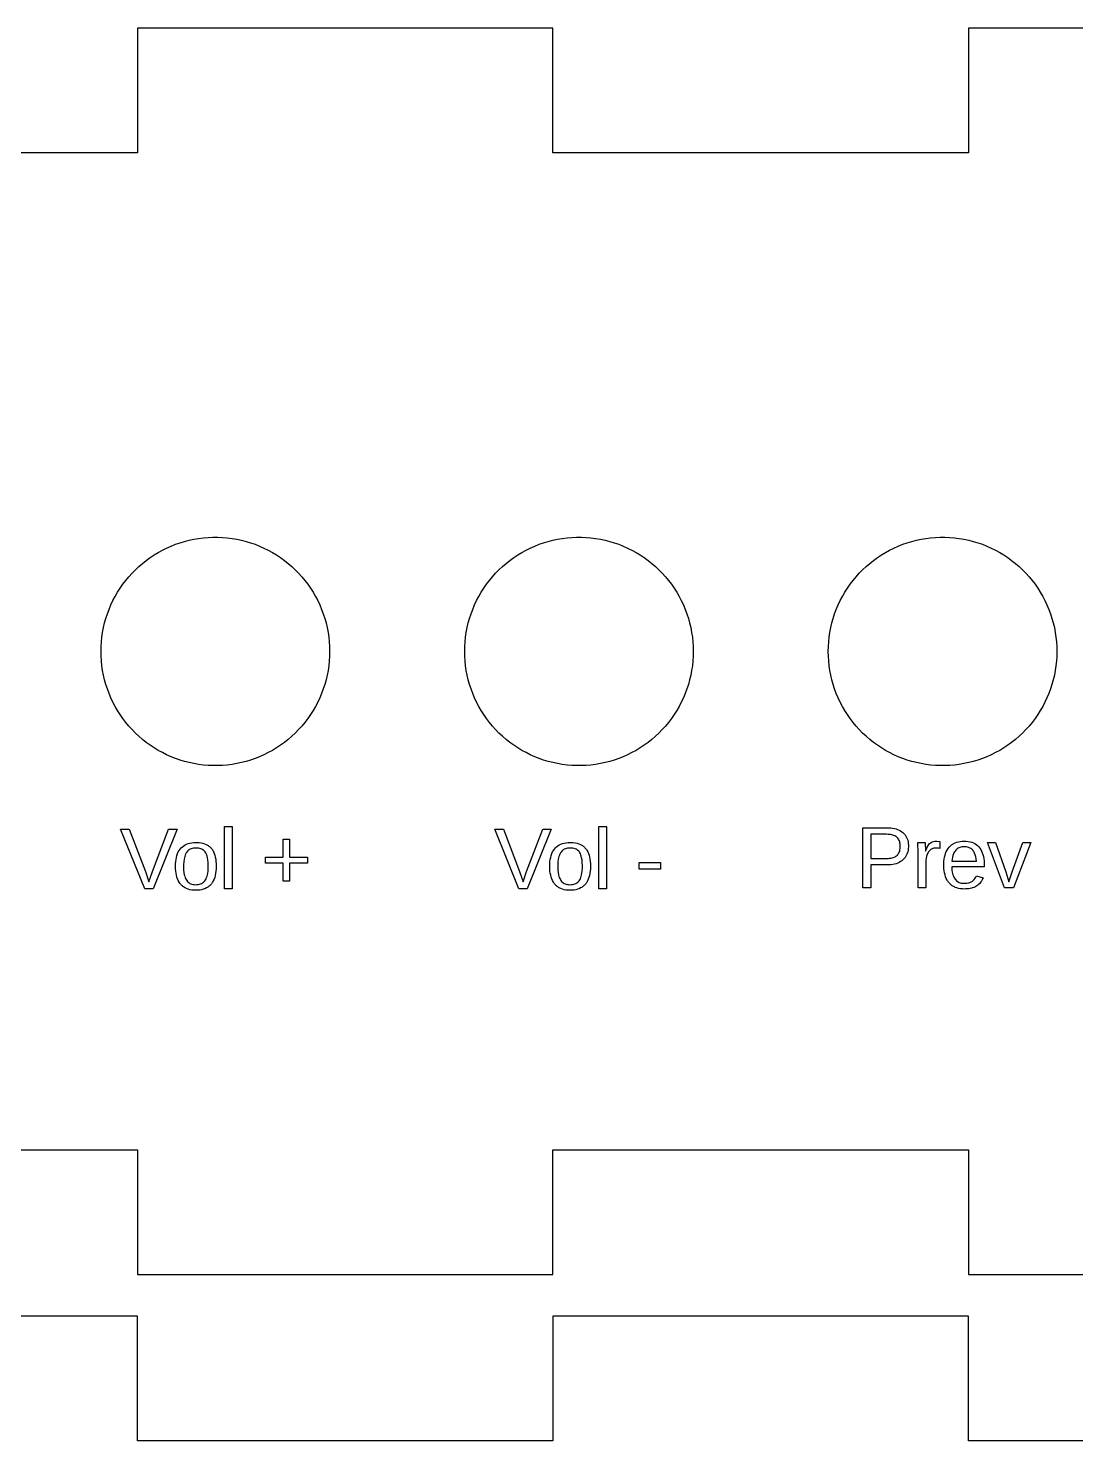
# Model space of a CAD drawing. Header units: metres. Extents: x 0 to 300, y -102 to 286.
# Drawn here: x 114.7 to 165.2, y -8 to 60 of the extents above; entities that cross this region are included whole.
import ezdxf

# ---------------------------------------------------------------- set-up
doc = ezdxf.new("R2010")
doc.units = ezdxf.units.M

msp = doc.modelspace()

# ---------------------------------------------------------------- linework, layer by layer
for p, q in [((140, 60), (120, 60)), ((120, 60), (120, 54)), ((140, 54), (140, 60)), ((180, 60), (160, 60)), ((160, 60), (160, 54)), ((120, 54), (100, 54)), ((160, 54), (140, 54)), ((122.494, 35.3547), (122.719, 35.4026)), ((122.719, 35.4026), (122.947, 35.441)), ((122.947, 35.441), (123.175, 35.4699)), ((123.175, 35.4699), (123.405, 35.4891)), ((123.405, 35.4891), (123.635, 35.4988)), ((123.635, 35.4988), (123.865, 35.4988)), ((123.865, 35.4988), (124.095, 35.4891)), ((124.095, 35.4891), (124.325, 35.4699)), ((124.325, 35.4699), (124.553, 35.441)), ((124.553, 35.441), (124.781, 35.4026)), ((124.781, 35.4026), (125.006, 35.3547)), ((139.994, 35.3547), (140.219, 35.4026)), ((140.219, 35.4026), (140.447, 35.441)), ((140.447, 35.441), (140.675, 35.4699)), ((140.675, 35.4699), (140.905, 35.4891)), ((140.905, 35.4891), (141.135, 35.4988)), ((141.135, 35.4988), (141.365, 35.4988)), ((141.365, 35.4988), (141.595, 35.4891)), ((141.595, 35.4891), (141.825, 35.4699)), ((141.825, 35.4699), (142.053, 35.441)), ((142.053, 35.441), (142.281, 35.4026)), ((142.281, 35.4026), (142.506, 35.3547)), ((157.494, 35.3547), (157.719, 35.4026)), ((157.719, 35.4026), (157.947, 35.441)), ((157.947, 35.441), (158.175, 35.4699)), ((158.175, 35.4699), (158.405, 35.4891)), ((158.405, 35.4891), (158.635, 35.4988)), ((158.635, 35.4988), (158.865, 35.4988)), ((158.865, 35.4988), (159.095, 35.4891)), ((159.095, 35.4891), (159.325, 35.4699)), ((159.325, 35.4699), (159.553, 35.441)), ((159.553, 35.441), (159.781, 35.4026)), ((159.781, 35.4026), (160.006, 35.3547)), ((120.803, 34.6438), (121, 34.7631)), ((121, 34.7631), (121.202, 34.8741)), ((121.202, 34.8741), (121.408, 34.9765)), ((121.408, 34.9765), (121.619, 35.0702)), ((121.619, 35.0702), (121.833, 35.155)), ((121.833, 35.155), (122.05, 35.2308)), ((122.05, 35.2308), (122.271, 35.2974)), ((122.271, 35.2974), (122.494, 35.3547)), ((125.006, 35.3547), (125.229, 35.2974)), ((125.229, 35.2974), (125.45, 35.2308)), ((125.45, 35.2308), (125.667, 35.155)), ((125.667, 35.155), (125.881, 35.0702)), ((125.881, 35.0702), (126.092, 34.9765)), ((126.092, 34.9765), (126.298, 34.8741)), ((126.298, 34.8741), (126.5, 34.7631)), ((126.5, 34.7631), (126.697, 34.6438)), ((138.303, 34.6438), (138.5, 34.7631)), ((138.5, 34.7631), (138.702, 34.8741)), ((138.702, 34.8741), (138.908, 34.9765)), ((138.908, 34.9765), (139.119, 35.0702)), ((139.119, 35.0702), (139.333, 35.155)), ((139.333, 35.155), (139.55, 35.2308)), ((139.55, 35.2308), (139.771, 35.2974)), ((139.771, 35.2974), (139.994, 35.3547)), ((142.506, 35.3547), (142.729, 35.2974)), ((142.729, 35.2974), (142.95, 35.2308)), ((142.95, 35.2308), (143.167, 35.155)), ((143.167, 35.155), (143.381, 35.0702)), ((143.381, 35.0702), (143.592, 34.9765)), ((143.592, 34.9765), (143.798, 34.8741)), ((143.798, 34.8741), (144, 34.7631)), ((144, 34.7631), (144.197, 34.6438)), ((155.803, 34.6438), (156, 34.7631)), ((156, 34.7631), (156.202, 34.8741)), ((156.202, 34.8741), (156.408, 34.9765)), ((156.408, 34.9765), (156.619, 35.0702)), ((156.619, 35.0702), (156.833, 35.155)), ((156.833, 35.155), (157.05, 35.2308)), ((157.05, 35.2308), (157.271, 35.2974)), ((157.271, 35.2974), (157.494, 35.3547)), ((160.006, 35.3547), (160.229, 35.2974)), ((160.229, 35.2974), (160.45, 35.2308)), ((160.45, 35.2308), (160.667, 35.155)), ((160.667, 35.155), (160.881, 35.0702)), ((160.881, 35.0702), (161.092, 34.9765)), ((161.092, 34.9765), (161.298, 34.8741)), ((161.298, 34.8741), (161.5, 34.7631)), ((161.5, 34.7631), (161.697, 34.6438)), ((119.902, 33.9296), (120.07, 34.0873)), ((120.07, 34.0873), (120.244, 34.2378)), ((120.244, 34.2378), (120.425, 34.3809)), ((120.425, 34.3809), (120.611, 34.5163)), ((120.611, 34.5163), (120.803, 34.6438)), ((126.697, 34.6438), (126.889, 34.5163)), ((126.889, 34.5163), (127.075, 34.3809)), ((127.075, 34.3809), (127.256, 34.2378)), ((127.256, 34.2378), (127.43, 34.0873)), ((127.43, 34.0873), (127.598, 33.9296)), ((137.402, 33.9296), (137.57, 34.0873)), ((137.57, 34.0873), (137.744, 34.2378)), ((137.744, 34.2378), (137.925, 34.3809)), ((137.925, 34.3809), (138.111, 34.5163)), ((138.111, 34.5163), (138.303, 34.6438)), ((144.197, 34.6438), (144.389, 34.5163)), ((144.389, 34.5163), (144.575, 34.3809)), ((144.575, 34.3809), (144.756, 34.2378)), ((144.756, 34.2378), (144.93, 34.0873)), ((144.93, 34.0873), (145.098, 33.9296)), ((154.902, 33.9296), (155.07, 34.0873)), ((155.07, 34.0873), (155.244, 34.2378)), ((155.244, 34.2378), (155.425, 34.3809)), ((155.425, 34.3809), (155.611, 34.5163)), ((155.611, 34.5163), (155.803, 34.6438)), ((161.697, 34.6438), (161.889, 34.5163)), ((161.889, 34.5163), (162.075, 34.3809)), ((162.075, 34.3809), (162.256, 34.2378)), ((162.256, 34.2378), (162.43, 34.0873)), ((162.43, 34.0873), (162.598, 33.9296)), ((119.3, 33.2328), (119.44, 33.4163)), ((119.44, 33.4163), (119.587, 33.5938)), ((119.587, 33.5938), (119.741, 33.765)), ((119.741, 33.765), (119.902, 33.9296)), ((127.598, 33.9296), (127.759, 33.765)), ((127.759, 33.765), (127.913, 33.5938)), ((127.913, 33.5938), (128.06, 33.4163)), ((128.06, 33.4163), (128.2, 33.2328)), ((136.8, 33.2328), (136.94, 33.4163)), ((136.94, 33.4163), (137.087, 33.5938)), ((137.087, 33.5938), (137.241, 33.765)), ((137.241, 33.765), (137.402, 33.9296)), ((145.098, 33.9296), (145.259, 33.765)), ((145.259, 33.765), (145.413, 33.5938)), ((145.413, 33.5938), (145.56, 33.4163)), ((145.56, 33.4163), (145.7, 33.2328)), ((154.3, 33.2328), (154.44, 33.4163)), ((154.44, 33.4163), (154.587, 33.5938)), ((154.587, 33.5938), (154.741, 33.765)), ((154.741, 33.765), (154.902, 33.9296)), ((162.598, 33.9296), (162.759, 33.765)), ((162.759, 33.765), (162.913, 33.5938)), ((162.913, 33.5938), (163.06, 33.4163)), ((163.06, 33.4163), (163.2, 33.2328)), ((118.824, 32.4455), (118.93, 32.6496)), ((118.93, 32.6496), (119.046, 32.8491)), ((119.046, 32.8491), (119.169, 33.0436)), ((119.169, 33.0436), (119.3, 33.2328)), ((128.2, 33.2328), (128.331, 33.0436)), ((128.331, 33.0436), (128.454, 32.8491)), ((128.454, 32.8491), (128.57, 32.6496)), ((128.57, 32.6496), (128.676, 32.4455)), ((136.324, 32.4455), (136.43, 32.6496)), ((136.43, 32.6496), (136.546, 32.8491)), ((136.546, 32.8491), (136.669, 33.0436)), ((136.669, 33.0436), (136.8, 33.2328)), ((145.7, 33.2328), (145.831, 33.0436)), ((145.831, 33.0436), (145.954, 32.8491)), ((145.954, 32.8491), (146.07, 32.6496)), ((146.07, 32.6496), (146.176, 32.4455)), ((153.824, 32.4455), (153.93, 32.6496)), ((153.93, 32.6496), (154.046, 32.8491)), ((154.046, 32.8491), (154.169, 33.0436)), ((154.169, 33.0436), (154.3, 33.2328)), ((163.2, 33.2328), (163.331, 33.0436)), ((163.331, 33.0436), (163.454, 32.8491)), ((163.454, 32.8491), (163.57, 32.6496)), ((163.57, 32.6496), (163.676, 32.4455)), ((118.556, 31.8088), (118.636, 32.0247)), ((118.636, 32.0247), (118.726, 32.237)), ((118.726, 32.237), (118.824, 32.4455)), ((128.676, 32.4455), (128.774, 32.237)), ((128.774, 32.237), (128.864, 32.0247)), ((128.864, 32.0247), (128.944, 31.8088)), ((136.056, 31.8088), (136.136, 32.0247)), ((136.136, 32.0247), (136.226, 32.237)), ((136.226, 32.237), (136.324, 32.4455)), ((146.176, 32.4455), (146.274, 32.237)), ((146.274, 32.237), (146.364, 32.0247)), ((146.364, 32.0247), (146.444, 31.8088)), ((153.556, 31.8088), (153.636, 32.0247)), ((153.636, 32.0247), (153.726, 32.237)), ((153.726, 32.237), (153.824, 32.4455)), ((163.676, 32.4455), (163.774, 32.237)), ((163.774, 32.237), (163.864, 32.0247)), ((163.864, 32.0247), (163.944, 31.8088)), ((118.37, 31.1435), (118.423, 31.3678)), ((118.423, 31.3678), (118.485, 31.5897)), ((118.485, 31.5897), (118.556, 31.8088)), ((128.944, 31.8088), (129.015, 31.5897)), ((129.015, 31.5897), (129.077, 31.3678)), ((129.077, 31.3678), (129.13, 31.1435)), ((135.87, 31.1435), (135.923, 31.3678)), ((135.923, 31.3678), (135.985, 31.5897)), ((135.985, 31.5897), (136.056, 31.8088)), ((146.444, 31.8088), (146.515, 31.5897)), ((146.515, 31.5897), (146.577, 31.3678)), ((146.577, 31.3678), (146.63, 31.1435)), ((153.37, 31.1435), (153.423, 31.3678)), ((153.423, 31.3678), (153.485, 31.5897)), ((153.485, 31.5897), (153.556, 31.8088)), ((163.944, 31.8088), (164.015, 31.5897)), ((164.015, 31.5897), (164.077, 31.3678)), ((164.077, 31.3678), (164.13, 31.1435)), ((118.269, 30.4602), (118.293, 30.6893)), ((118.293, 30.6893), (118.327, 30.9172)), ((118.327, 30.9172), (118.37, 31.1435)), ((129.13, 31.1435), (129.173, 30.9172)), ((129.173, 30.9172), (129.207, 30.6893)), ((129.207, 30.6893), (129.231, 30.4602)), ((135.769, 30.4602), (135.793, 30.6893)), ((135.793, 30.6893), (135.827, 30.9172)), ((135.827, 30.9172), (135.87, 31.1435)), ((146.63, 31.1435), (146.673, 30.9172)), ((146.673, 30.9172), (146.707, 30.6893)), ((146.707, 30.6893), (146.731, 30.4602)), ((153.269, 30.4602), (153.293, 30.6893)), ((153.293, 30.6893), (153.327, 30.9172)), ((153.327, 30.9172), (153.37, 31.1435)), ((164.13, 31.1435), (164.173, 30.9172)), ((164.173, 30.9172), (164.207, 30.6893)), ((164.207, 30.6893), (164.231, 30.4602)), ((118.25, 30), (118.255, 30.2303)), ((118.255, 29.7697), (118.25, 30)), ((118.255, 30.2303), (118.269, 30.4602)), ((129.231, 30.4602), (129.245, 30.2303)), ((129.245, 30.2303), (129.25, 30)), ((129.25, 30), (129.245, 29.7697)), ((135.75, 30), (135.755, 30.2303)), ((135.755, 29.7697), (135.75, 30)), ((135.755, 30.2303), (135.769, 30.4602)), ((146.731, 30.4602), (146.745, 30.2303)), ((146.745, 30.2303), (146.75, 30)), ((146.75, 30), (146.745, 29.7697)), ((153.25, 30), (153.255, 30.2303)), ((153.255, 29.7697), (153.25, 30)), ((153.255, 30.2303), (153.269, 30.4602)), ((164.231, 30.4602), (164.245, 30.2303)), ((164.245, 30.2303), (164.25, 30)), ((164.25, 30), (164.245, 29.7697)), ((118.269, 29.5398), (118.255, 29.7697)), ((118.293, 29.3107), (118.269, 29.5398)), ((118.327, 29.0828), (118.293, 29.3107)), ((129.207, 29.3107), (129.173, 29.0828)), ((129.231, 29.5398), (129.207, 29.3107)), ((129.245, 29.7697), (129.231, 29.5398)), ((135.769, 29.5398), (135.755, 29.7697)), ((135.793, 29.3107), (135.769, 29.5398)), ((135.827, 29.0828), (135.793, 29.3107)), ((146.707, 29.3107), (146.673, 29.0828)), ((146.731, 29.5398), (146.707, 29.3107)), ((146.745, 29.7697), (146.731, 29.5398)), ((153.269, 29.5398), (153.255, 29.7697)), ((153.293, 29.3107), (153.269, 29.5398)), ((153.327, 29.0828), (153.293, 29.3107)), ((164.207, 29.3107), (164.173, 29.0828)), ((164.231, 29.5398), (164.207, 29.3107)), ((164.245, 29.7697), (164.231, 29.5398)), ((118.37, 28.8565), (118.327, 29.0828)), ((118.423, 28.6322), (118.37, 28.8565)), ((118.485, 28.4103), (118.423, 28.6322)), ((129.077, 28.6322), (129.015, 28.4103)), ((129.13, 28.8565), (129.077, 28.6322)), ((129.173, 29.0828), (129.13, 28.8565)), ((135.87, 28.8565), (135.827, 29.0828)), ((135.923, 28.6322), (135.87, 28.8565)), ((135.985, 28.4103), (135.923, 28.6322)), ((146.577, 28.6322), (146.515, 28.4103)), ((146.63, 28.8565), (146.577, 28.6322)), ((146.673, 29.0828), (146.63, 28.8565)), ((153.37, 28.8565), (153.327, 29.0828)), ((153.423, 28.6322), (153.37, 28.8565)), ((153.485, 28.4103), (153.423, 28.6322)), ((164.077, 28.6322), (164.015, 28.4103)), ((164.13, 28.8565), (164.077, 28.6322)), ((164.173, 29.0828), (164.13, 28.8565)), ((118.556, 28.1912), (118.485, 28.4103)), ((118.636, 27.9753), (118.556, 28.1912)), ((118.726, 27.763), (118.636, 27.9753)), ((128.864, 27.9753), (128.774, 27.763)), ((128.944, 28.1912), (128.864, 27.9753)), ((129.015, 28.4103), (128.944, 28.1912)), ((136.056, 28.1912), (135.985, 28.4103)), ((136.136, 27.9753), (136.056, 28.1912)), ((136.226, 27.763), (136.136, 27.9753)), ((146.364, 27.9753), (146.274, 27.763)), ((146.444, 28.1912), (146.364, 27.9753)), ((146.515, 28.4103), (146.444, 28.1912)), ((153.556, 28.1912), (153.485, 28.4103)), ((153.636, 27.9753), (153.556, 28.1912)), ((153.726, 27.763), (153.636, 27.9753)), ((163.864, 27.9753), (163.774, 27.763)), ((163.944, 28.1912), (163.864, 27.9753)), ((164.015, 28.4103), (163.944, 28.1912)), ((118.824, 27.5545), (118.726, 27.763)), ((118.93, 27.3504), (118.824, 27.5545)), ((119.046, 27.1509), (118.93, 27.3504)), ((128.57, 27.3504), (128.454, 27.1509)), ((128.676, 27.5545), (128.57, 27.3504)), ((128.774, 27.763), (128.676, 27.5545)), ((136.324, 27.5545), (136.226, 27.763)), ((136.43, 27.3504), (136.324, 27.5545)), ((136.546, 27.1509), (136.43, 27.3504)), ((146.07, 27.3504), (145.954, 27.1509)), ((146.176, 27.5545), (146.07, 27.3504)), ((146.274, 27.763), (146.176, 27.5545)), ((153.824, 27.5545), (153.726, 27.763)), ((153.93, 27.3504), (153.824, 27.5545)), ((154.046, 27.1509), (153.93, 27.3504)), ((163.57, 27.3504), (163.454, 27.1509)), ((163.676, 27.5545), (163.57, 27.3504)), ((163.774, 27.763), (163.676, 27.5545)), ((119.169, 26.9564), (119.046, 27.1509)), ((119.3, 26.7672), (119.169, 26.9564)), ((119.44, 26.5837), (119.3, 26.7672)), ((119.587, 26.4062), (119.44, 26.5837)), ((128.06, 26.5837), (127.913, 26.4062)), ((128.2, 26.7672), (128.06, 26.5837)), ((128.331, 26.9564), (128.2, 26.7672)), ((128.454, 27.1509), (128.331, 26.9564)), ((136.669, 26.9564), (136.546, 27.1509)), ((136.8, 26.7672), (136.669, 26.9564)), ((136.94, 26.5837), (136.8, 26.7672)), ((137.087, 26.4062), (136.94, 26.5837)), ((145.56, 26.5837), (145.413, 26.4062)), ((145.7, 26.7672), (145.56, 26.5837)), ((145.831, 26.9564), (145.7, 26.7672)), ((145.954, 27.1509), (145.831, 26.9564)), ((154.169, 26.9564), (154.046, 27.1509)), ((154.3, 26.7672), (154.169, 26.9564)), ((154.44, 26.5837), (154.3, 26.7672)), ((154.587, 26.4062), (154.44, 26.5837)), ((163.06, 26.5837), (162.913, 26.4062)), ((163.2, 26.7672), (163.06, 26.5837)), ((163.331, 26.9564), (163.2, 26.7672)), ((163.454, 27.1509), (163.331, 26.9564)), ((119.741, 26.235), (119.587, 26.4062)), ((119.902, 26.0704), (119.741, 26.235)), ((120.07, 25.9127), (119.902, 26.0704)), ((120.244, 25.7622), (120.07, 25.9127)), ((127.43, 25.9127), (127.256, 25.7622)), ((127.598, 26.0704), (127.43, 25.9127)), ((127.759, 26.235), (127.598, 26.0704)), ((127.913, 26.4062), (127.759, 26.235)), ((137.241, 26.235), (137.087, 26.4062)), ((137.402, 26.0704), (137.241, 26.235)), ((137.57, 25.9127), (137.402, 26.0704)), ((137.744, 25.7622), (137.57, 25.9127)), ((144.93, 25.9127), (144.756, 25.7622)), ((145.098, 26.0704), (144.93, 25.9127)), ((145.259, 26.235), (145.098, 26.0704)), ((145.413, 26.4062), (145.259, 26.235)), ((154.741, 26.235), (154.587, 26.4062)), ((154.902, 26.0704), (154.741, 26.235)), ((155.07, 25.9127), (154.902, 26.0704)), ((155.244, 25.7622), (155.07, 25.9127)), ((162.43, 25.9127), (162.256, 25.7622)), ((162.598, 26.0704), (162.43, 25.9127)), ((162.759, 26.235), (162.598, 26.0704)), ((162.913, 26.4062), (162.759, 26.235)), ((120.425, 25.6191), (120.244, 25.7622)), ((120.611, 25.4837), (120.425, 25.6191)), ((120.803, 25.3562), (120.611, 25.4837)), ((121, 25.2369), (120.803, 25.3562)), ((121.202, 25.1259), (121, 25.2369)), ((126.5, 25.2369), (126.298, 25.1259)), ((126.697, 25.3562), (126.5, 25.2369)), ((126.889, 25.4837), (126.697, 25.3562)), ((127.075, 25.6191), (126.889, 25.4837)), ((127.256, 25.7622), (127.075, 25.6191)), ((137.925, 25.6191), (137.744, 25.7622)), ((138.111, 25.4837), (137.925, 25.6191)), ((138.303, 25.3562), (138.111, 25.4837)), ((138.5, 25.2369), (138.303, 25.3562)), ((138.702, 25.1259), (138.5, 25.2369)), ((144, 25.2369), (143.798, 25.1259)), ((144.197, 25.3562), (144, 25.2369)), ((144.389, 25.4837), (144.197, 25.3562)), ((144.575, 25.6191), (144.389, 25.4837)), ((144.756, 25.7622), (144.575, 25.6191)), ((155.425, 25.6191), (155.244, 25.7622)), ((155.611, 25.4837), (155.425, 25.6191)), ((155.803, 25.3562), (155.611, 25.4837)), ((156, 25.2369), (155.803, 25.3562)), ((156.202, 25.1259), (156, 25.2369)), ((161.5, 25.2369), (161.298, 25.1259)), ((161.697, 25.3562), (161.5, 25.2369)), ((161.889, 25.4837), (161.697, 25.3562)), ((162.075, 25.6191), (161.889, 25.4837)), ((162.256, 25.7622), (162.075, 25.6191)), ((121.408, 25.0235), (121.202, 25.1259)), ((121.619, 24.9298), (121.408, 25.0235)), ((121.833, 24.845), (121.619, 24.9298)), ((122.05, 24.7692), (121.833, 24.845)), ((122.271, 24.7026), (122.05, 24.7692)), ((122.494, 24.6453), (122.271, 24.7026)), ((122.719, 24.5974), (122.494, 24.6453)), ((122.947, 24.559), (122.719, 24.5974)), ((123.175, 24.5301), (122.947, 24.559)), ((123.405, 24.5109), (123.175, 24.5301)), ((123.635, 24.5012), (123.405, 24.5109)), ((123.865, 24.5012), (123.635, 24.5012)), ((124.095, 24.5109), (123.865, 24.5012)), ((124.325, 24.5301), (124.095, 24.5109)), ((124.553, 24.559), (124.325, 24.5301)), ((124.781, 24.5974), (124.553, 24.559)), ((125.006, 24.6453), (124.781, 24.5974)), ((125.229, 24.7026), (125.006, 24.6453)), ((125.45, 24.7692), (125.229, 24.7026)), ((125.667, 24.845), (125.45, 24.7692)), ((125.881, 24.9298), (125.667, 24.845)), ((126.092, 25.0235), (125.881, 24.9298)), ((126.298, 25.1259), (126.092, 25.0235)), ((138.908, 25.0235), (138.702, 25.1259)), ((139.119, 24.9298), (138.908, 25.0235)), ((139.333, 24.845), (139.119, 24.9298)), ((139.55, 24.7692), (139.333, 24.845)), ((139.771, 24.7026), (139.55, 24.7692)), ((139.994, 24.6453), (139.771, 24.7026)), ((140.219, 24.5974), (139.994, 24.6453)), ((140.447, 24.559), (140.219, 24.5974)), ((140.675, 24.5301), (140.447, 24.559)), ((140.905, 24.5109), (140.675, 24.5301)), ((141.135, 24.5012), (140.905, 24.5109)), ((141.365, 24.5012), (141.135, 24.5012)), ((141.595, 24.5109), (141.365, 24.5012)), ((141.825, 24.5301), (141.595, 24.5109)), ((142.053, 24.559), (141.825, 24.5301)), ((142.281, 24.5974), (142.053, 24.559)), ((142.506, 24.6453), (142.281, 24.5974)), ((142.729, 24.7026), (142.506, 24.6453)), ((142.95, 24.7692), (142.729, 24.7026)), ((143.167, 24.845), (142.95, 24.7692)), ((143.381, 24.9298), (143.167, 24.845)), ((143.592, 25.0235), (143.381, 24.9298)), ((143.798, 25.1259), (143.592, 25.0235)), ((156.408, 25.0235), (156.202, 25.1259)), ((156.619, 24.9298), (156.408, 25.0235)), ((156.833, 24.845), (156.619, 24.9298)), ((157.05, 24.7692), (156.833, 24.845)), ((157.271, 24.7026), (157.05, 24.7692)), ((157.494, 24.6453), (157.271, 24.7026)), ((157.719, 24.5974), (157.494, 24.6453)), ((157.947, 24.559), (157.719, 24.5974)), ((158.175, 24.5301), (157.947, 24.559)), ((158.405, 24.5109), (158.175, 24.5301)), ((158.635, 24.5012), (158.405, 24.5109)), ((158.865, 24.5012), (158.635, 24.5012)), ((159.095, 24.5109), (158.865, 24.5012)), ((159.325, 24.5301), (159.095, 24.5109)), ((159.553, 24.559), (159.325, 24.5301)), ((159.781, 24.5974), (159.553, 24.559)), ((160.006, 24.6453), (159.781, 24.5974)), ((160.229, 24.7026), (160.006, 24.6453)), ((160.45, 24.7692), (160.229, 24.7026)), ((160.667, 24.845), (160.45, 24.7692)), ((160.881, 24.9298), (160.667, 24.845)), ((161.092, 25.0235), (160.881, 24.9298)), ((161.298, 25.1259), (161.092, 25.0235)), ((120.35, 18.5625), (119.193, 21.4425)), ((119.193, 21.4425), (119.602, 21.4425)), ((119.602, 21.4425), (120.384, 19.4125)), ((120.722, 19.4125), (121.501, 21.4425)), ((121.909, 21.4425), (120.752, 18.5625)), ((121.501, 21.4425), (121.909, 21.4425)), ((124.193, 18.5625), (124.193, 21.5705)), ((124.193, 21.5705), (124.559, 21.5705)), ((124.559, 21.5705), (124.559, 18.5625)), ((138.36, 18.5625), (137.203, 21.4425)), ((137.203, 21.4425), (137.612, 21.4425)), ((137.612, 21.4425), (138.394, 19.4125)), ((138.732, 19.4125), (139.511, 21.4425)), ((139.919, 21.4425), (138.762, 18.5625)), ((139.511, 21.4425), (139.919, 21.4425)), ((142.203, 18.5625), (142.203, 21.5705)), ((142.203, 21.5705), (142.569, 21.5705)), ((142.569, 21.5705), (142.569, 18.5625)), ((154.911, 18.625), (154.911, 21.505)), ((154.911, 21.505), (156.156, 21.5043)), ((156.059, 21.194), (155.299, 21.194)), ((155.299, 21.194), (155.299, 20.033)), ((156.127, 21.1924), (156.059, 21.194)), ((156.19, 21.1877), (156.127, 21.1924)), ((156.156, 21.5043), (156.252, 21.4993)), ((156.251, 21.1798), (156.19, 21.1877)), ((156.307, 21.1687), (156.251, 21.1798)), ((156.252, 21.4993), (156.342, 21.4891)), ((156.36, 21.1545), (156.307, 21.1687)), ((156.342, 21.4891), (156.429, 21.4738)), ((156.409, 21.1371), (156.36, 21.1545)), ((156.455, 21.1166), (156.409, 21.1371)), ((156.429, 21.4738), (156.51, 21.4534)), ((156.497, 21.0929), (156.455, 21.1166)), ((156.535, 21.0661), (156.497, 21.0929)), ((156.51, 21.4534), (156.587, 21.4279)), ((156.587, 21.4279), (156.658, 21.3973)), ((156.658, 21.3973), (156.725, 21.3616)), ((156.725, 21.3616), (156.788, 21.3209)), ((156.788, 21.3209), (156.845, 21.275)), ((156.845, 21.275), (156.898, 21.2247)), ((156.898, 21.2247), (156.944, 21.1702)), ((156.944, 21.1702), (156.985, 21.1115)), ((156.985, 21.1115), (157.019, 21.0486)), ((121.969, 20.3438), (122.01, 20.417)), ((122.01, 20.417), (122.056, 20.4839)), ((122.056, 20.4839), (122.107, 20.5445)), ((122.107, 20.5445), (122.164, 20.5986)), ((122.164, 20.5986), (122.227, 20.6464)), ((122.227, 20.6464), (122.295, 20.6878)), ((122.295, 20.6878), (122.368, 20.7229)), ((122.368, 20.7229), (122.447, 20.7515)), ((122.449, 20.4163), (122.411, 20.3807)), ((122.447, 20.7515), (122.531, 20.7738)), ((122.49, 20.4471), (122.449, 20.4163)), ((122.536, 20.4732), (122.49, 20.4471)), ((122.531, 20.7738), (122.621, 20.7897)), ((122.585, 20.4946), (122.536, 20.4732)), ((122.639, 20.5112), (122.585, 20.4946)), ((122.621, 20.7897), (122.716, 20.7993)), ((122.696, 20.523), (122.639, 20.5112)), ((122.757, 20.5301), (122.696, 20.523)), ((122.716, 20.7993), (122.817, 20.8025)), ((122.823, 20.5325), (122.757, 20.5301)), ((122.817, 20.8025), (122.869, 20.8017)), ((122.887, 20.5302), (122.823, 20.5325)), ((122.869, 20.8017), (122.969, 20.7955)), ((122.948, 20.5232), (122.887, 20.5302)), ((123.005, 20.5117), (122.948, 20.5232)), ((122.969, 20.7955), (123.062, 20.783)), ((123.057, 20.4954), (123.005, 20.5117)), ((123.106, 20.4746), (123.057, 20.4954)), ((123.062, 20.783), (123.15, 20.7644)), ((123.15, 20.4491), (123.106, 20.4746)), ((123.15, 20.7644), (123.233, 20.7394)), ((123.19, 20.419), (123.15, 20.4491)), ((123.227, 20.3843), (123.19, 20.419)), ((123.233, 20.7394), (123.309, 20.7083)), ((123.309, 20.7083), (123.345, 20.6904)), ((123.345, 20.6904), (123.379, 20.6709)), ((123.379, 20.6709), (123.412, 20.6499)), ((123.412, 20.6499), (123.443, 20.6273)), ((123.443, 20.6273), (123.473, 20.6032)), ((123.473, 20.6032), (123.502, 20.5775)), ((123.502, 20.5775), (123.529, 20.5503)), ((123.529, 20.5503), (123.579, 20.4912)), ((123.579, 20.4912), (123.602, 20.4591)), ((123.602, 20.4591), (123.624, 20.4254)), ((123.624, 20.4254), (123.663, 20.3527)), ((127.019, 20.0985), (127.019, 20.9675)), ((127.019, 20.9675), (127.318, 20.9675)), ((127.318, 20.9675), (127.318, 20.0985)), ((139.979, 20.3438), (140.019, 20.417)), ((140.019, 20.417), (140.066, 20.4839)), ((140.066, 20.4839), (140.117, 20.5445)), ((140.117, 20.5445), (140.174, 20.5986)), ((140.174, 20.5986), (140.237, 20.6464)), ((140.237, 20.6464), (140.305, 20.6878)), ((140.305, 20.6878), (140.378, 20.7229)), ((140.378, 20.7229), (140.457, 20.7515)), ((140.458, 20.4163), (140.421, 20.3807)), ((140.457, 20.7515), (140.541, 20.7738)), ((140.5, 20.4471), (140.458, 20.4163)), ((140.546, 20.4732), (140.5, 20.4471)), ((140.541, 20.7738), (140.631, 20.7897)), ((140.595, 20.4946), (140.546, 20.4732)), ((140.649, 20.5112), (140.595, 20.4946)), ((140.631, 20.7897), (140.726, 20.7993)), ((140.706, 20.523), (140.649, 20.5112)), ((140.767, 20.5301), (140.706, 20.523)), ((140.726, 20.7993), (140.826, 20.8025)), ((140.832, 20.5325), (140.767, 20.5301)), ((140.826, 20.8025), (140.878, 20.8017)), ((140.897, 20.5302), (140.832, 20.5325)), ((140.878, 20.8017), (140.978, 20.7955)), ((140.958, 20.5232), (140.897, 20.5302)), ((141.014, 20.5117), (140.958, 20.5232)), ((140.978, 20.7955), (141.072, 20.783)), ((141.067, 20.4954), (141.014, 20.5117)), ((141.115, 20.4746), (141.067, 20.4954)), ((141.072, 20.783), (141.16, 20.7644)), ((141.16, 20.4491), (141.115, 20.4746)), ((141.16, 20.7644), (141.242, 20.7394)), ((141.2, 20.419), (141.16, 20.4491)), ((141.237, 20.3843), (141.2, 20.419)), ((141.242, 20.7394), (141.318, 20.7083)), ((141.318, 20.7083), (141.354, 20.6904)), ((141.354, 20.6904), (141.389, 20.6709)), ((141.389, 20.6709), (141.422, 20.6499)), ((141.422, 20.6499), (141.453, 20.6273)), ((141.453, 20.6273), (141.483, 20.6032)), ((141.483, 20.6032), (141.512, 20.5775)), ((141.512, 20.5775), (141.539, 20.5503)), ((141.539, 20.5503), (141.589, 20.4912)), ((141.589, 20.4912), (141.612, 20.4591)), ((141.612, 20.4591), (141.633, 20.4254)), ((141.633, 20.4254), (141.673, 20.3527)), ((156.57, 21.0361), (156.535, 21.0661)), ((156.601, 21.0029), (156.57, 21.0361)), ((156.628, 20.9666), (156.601, 21.0029)), ((156.652, 20.9272), (156.628, 20.9666)), ((156.672, 20.8845), (156.652, 20.9272)), ((156.688, 20.8387), (156.672, 20.8845)), ((156.673, 20.3539), (156.689, 20.4013)), ((156.701, 20.7898), (156.688, 20.8387)), ((156.689, 20.4013), (156.701, 20.4521)), ((156.71, 20.7377), (156.701, 20.7898)), ((156.701, 20.4521), (156.71, 20.5061)), ((156.715, 20.6824), (156.71, 20.7377)), ((156.71, 20.5061), (156.715, 20.5634)), ((156.717, 20.624), (156.715, 20.6824)), ((156.715, 20.5634), (156.717, 20.624)), ((157.019, 21.0486), (157.048, 20.9816)), ((157.048, 20.9816), (157.072, 20.9103)), ((157.072, 20.9103), (157.089, 20.8349)), ((157.089, 20.4219), (157.072, 20.346)), ((157.089, 20.8349), (157.101, 20.7553)), ((157.101, 20.5015), (157.089, 20.4219)), ((157.101, 20.7553), (157.107, 20.6715)), ((157.107, 20.5849), (157.101, 20.5015)), ((157.107, 20.6715), (157.107, 20.5849)), ((157.576, 20.294), (157.564, 20.801)), ((157.564, 20.801), (157.91, 20.801)), ((157.91, 20.801), (157.926, 20.376)), ((157.934, 20.376), (157.973, 20.4868)), ((157.973, 20.4868), (158.015, 20.5817)), ((158.015, 20.5817), (158.058, 20.6608)), ((158.058, 20.6608), (158.093, 20.7097)), ((158.093, 20.7097), (158.128, 20.7496)), ((158.138, 20.4236), (158.107, 20.391)), ((158.128, 20.7496), (158.166, 20.7817)), ((158.171, 20.4518), (158.138, 20.4236)), ((158.166, 20.7817), (158.208, 20.8085)), ((158.206, 20.4757), (158.171, 20.4518)), ((158.245, 20.4952), (158.206, 20.4757)), ((158.208, 20.8085), (158.256, 20.8301)), ((158.285, 20.5105), (158.245, 20.4952)), ((158.256, 20.8301), (158.308, 20.8466)), ((158.328, 20.5213), (158.285, 20.5105)), ((158.308, 20.8466), (158.384, 20.8604)), ((158.373, 20.5278), (158.328, 20.5213)), ((158.559, 20.522), (158.373, 20.5278)), ((158.384, 20.8604), (158.469, 20.865)), ((158.469, 20.865), (158.621, 20.845)), ((158.621, 20.51), (158.559, 20.522)), ((158.621, 20.845), (158.621, 20.51)), ((158.931, 20.3602), (158.97, 20.4362)), ((158.97, 20.4362), (159.015, 20.5065)), ((159.015, 20.5065), (159.066, 20.571)), ((159.066, 20.571), (159.122, 20.6296)), ((159.122, 20.6296), (159.151, 20.6565)), ((159.151, 20.6565), (159.182, 20.6817)), ((159.182, 20.6817), (159.214, 20.7054)), ((159.214, 20.7054), (159.248, 20.7274)), ((159.248, 20.7274), (159.282, 20.7477)), ((159.282, 20.7477), (159.355, 20.7836)), ((159.382, 20.4299), (159.35, 20.3912)), ((159.355, 20.7836), (159.433, 20.8129)), ((159.417, 20.4645), (159.382, 20.4299)), ((159.455, 20.4951), (159.417, 20.4645)), ((159.433, 20.8129), (159.515, 20.8357)), ((159.495, 20.5216), (159.455, 20.4951)), ((159.537, 20.544), (159.495, 20.5216)), ((159.515, 20.8357), (159.602, 20.852)), ((159.582, 20.5624), (159.537, 20.544)), ((159.629, 20.5766), (159.582, 20.5624)), ((159.602, 20.852), (159.694, 20.8617)), ((159.678, 20.5868), (159.629, 20.5766)), ((159.73, 20.593), (159.678, 20.5868)), ((159.694, 20.8617), (159.791, 20.865)), ((159.813, 20.5945), (159.73, 20.593)), ((159.791, 20.865), (159.89, 20.8617)), ((159.894, 20.5877), (159.813, 20.5945)), ((159.89, 20.8617), (159.983, 20.8518)), ((159.944, 20.5785), (159.894, 20.5877)), ((159.991, 20.5657), (159.944, 20.5785)), ((159.983, 20.8518), (160.071, 20.8353)), ((160.036, 20.5493), (159.991, 20.5657)), ((160.078, 20.5292), (160.036, 20.5493)), ((160.071, 20.8353), (160.154, 20.8123)), ((160.117, 20.5054), (160.078, 20.5292)), ((160.153, 20.478), (160.117, 20.5054)), ((160.186, 20.4469), (160.153, 20.478)), ((160.154, 20.8123), (160.232, 20.7826)), ((160.217, 20.4121), (160.186, 20.4469)), ((160.245, 20.373), (160.217, 20.4121)), ((160.232, 20.7826), (160.304, 20.7463)), ((160.304, 20.7463), (160.371, 20.7035)), ((160.371, 20.7035), (160.432, 20.654)), ((160.432, 20.654), (160.488, 20.598)), ((160.488, 20.598), (160.539, 20.5354)), ((160.539, 20.5354), (160.585, 20.4661)), ((160.585, 20.4661), (160.625, 20.3903)), ((161.725, 18.625), (160.91, 20.801)), ((160.91, 20.801), (161.299, 20.801)), ((161.299, 20.801), (161.796, 19.387)), ((162.094, 19.383), (162.605, 20.801)), ((162.993, 20.801), (162.156, 18.625)), ((162.605, 20.801), (162.993, 20.801)), ((121.836, 19.6525), (121.838, 19.7704)), ((121.838, 19.7704), (121.846, 19.8819)), ((121.846, 19.8819), (121.86, 19.987)), ((121.86, 19.987), (121.879, 20.0857)), ((121.879, 20.0857), (121.904, 20.1781)), ((121.904, 20.1781), (121.933, 20.2641)), ((121.933, 20.2641), (121.969, 20.3438)), ((122.221, 19.7452), (122.22, 19.6067)), ((122.229, 19.8743), (122.221, 19.7452)), ((122.245, 19.9914), (122.229, 19.8743)), ((122.259, 20.0629), (122.245, 19.9914)), ((122.276, 20.129), (122.259, 20.0629)), ((122.297, 20.1898), (122.276, 20.129)), ((122.32, 20.2452), (122.297, 20.1898)), ((122.347, 20.2954), (122.32, 20.2452)), ((122.377, 20.3404), (122.347, 20.2954)), ((122.411, 20.3807), (122.377, 20.3404)), ((123.259, 20.3449), (123.227, 20.3843)), ((123.287, 20.3008), (123.259, 20.3449)), ((123.313, 20.2512), (123.287, 20.3008)), ((123.335, 20.196), (123.313, 20.2512)), ((123.354, 20.1351), (123.335, 20.196)), ((123.371, 20.0687), (123.354, 20.1351)), ((123.389, 19.9586), (123.371, 20.0687)), ((123.402, 19.8358), (123.389, 19.9586)), ((123.407, 19.7004), (123.402, 19.8358)), ((123.663, 20.3527), (123.697, 20.2732)), ((123.697, 20.2732), (123.726, 20.1869)), ((123.726, 20.1869), (123.75, 20.0937)), ((123.75, 20.0937), (123.768, 19.9937)), ((123.768, 19.9937), (123.781, 19.8868)), ((123.781, 19.8868), (123.789, 19.7731)), ((123.789, 19.7731), (123.792, 19.6525)), ((126.158, 19.8015), (126.158, 20.0985)), ((126.158, 20.0985), (127.019, 20.0985)), ((127.019, 19.8015), (126.158, 19.8015)), ((127.019, 18.9325), (127.019, 19.8015)), ((127.318, 20.0985), (128.179, 20.0985)), ((128.179, 19.8015), (127.318, 19.8015)), ((127.318, 19.8015), (127.318, 18.9325)), ((128.179, 20.0985), (128.179, 19.8015)), ((139.845, 19.6525), (139.848, 19.7704)), ((139.848, 19.7704), (139.856, 19.8819)), ((139.856, 19.8819), (139.87, 19.987)), ((139.87, 19.987), (139.889, 20.0857)), ((139.889, 20.0857), (139.913, 20.1781)), ((139.913, 20.1781), (139.943, 20.2641)), ((139.943, 20.2641), (139.979, 20.3438)), ((140.231, 19.7452), (140.23, 19.6067)), ((140.239, 19.8743), (140.231, 19.7452)), ((140.255, 19.9914), (140.239, 19.8743)), ((140.269, 20.0629), (140.255, 19.9914)), ((140.286, 20.129), (140.269, 20.0629)), ((140.306, 20.1898), (140.286, 20.129)), ((140.33, 20.2452), (140.306, 20.1898)), ((140.357, 20.2954), (140.33, 20.2452)), ((140.387, 20.3404), (140.357, 20.2954)), ((140.421, 20.3807), (140.387, 20.3404)), ((141.269, 20.3449), (141.237, 20.3843)), ((141.297, 20.3008), (141.269, 20.3449)), ((141.322, 20.2512), (141.297, 20.3008)), ((141.345, 20.196), (141.322, 20.2512)), ((141.364, 20.1351), (141.345, 20.196)), ((141.38, 20.0687), (141.364, 20.1351)), ((141.399, 19.9586), (141.38, 20.0687)), ((141.411, 19.8358), (141.399, 19.9586)), ((141.417, 19.7004), (141.411, 19.8358)), ((141.673, 20.3527), (141.707, 20.2732)), ((141.707, 20.2732), (141.736, 20.1869)), ((141.736, 20.1869), (141.759, 20.0937)), ((141.759, 20.0937), (141.778, 19.9937)), ((141.778, 19.9937), (141.791, 19.8868)), ((141.791, 19.8868), (141.799, 19.7731)), ((141.799, 19.7731), (141.801, 19.6525)), ((144.15, 19.5175), (144.15, 19.8425)), ((144.15, 19.8425), (145.182, 19.8425)), ((145.182, 19.8425), (145.182, 19.5175)), ((155.299, 20.033), (156.075, 20.033)), ((156.179, 19.7267), (155.299, 19.726)), ((155.299, 19.726), (155.299, 18.625)), ((156.075, 20.033), (156.141, 20.0346)), ((156.141, 20.0346), (156.203, 20.0395)), ((156.27, 19.7321), (156.179, 19.7267)), ((156.203, 20.0395), (156.262, 20.0477)), ((156.262, 20.0477), (156.317, 20.0592)), ((156.356, 19.7429), (156.27, 19.7321)), ((156.317, 20.0592), (156.369, 20.0739)), ((156.438, 19.7591), (156.356, 19.7429)), ((156.369, 20.0739), (156.417, 20.0919)), ((156.417, 20.0919), (156.461, 20.1132)), ((156.516, 19.7808), (156.438, 19.7591)), ((156.461, 20.1132), (156.502, 20.1378)), ((156.502, 20.1378), (156.539, 20.1656)), ((156.59, 19.8078), (156.516, 19.7808)), ((156.539, 20.1656), (156.573, 20.1967)), ((156.573, 20.1967), (156.603, 20.2311)), ((156.66, 19.8402), (156.59, 19.8078)), ((156.603, 20.2311), (156.63, 20.2687)), ((156.63, 20.2687), (156.653, 20.3097)), ((156.653, 20.3097), (156.673, 20.3539)), ((156.726, 19.8781), (156.66, 19.8402)), ((156.787, 19.9213), (156.726, 19.8781)), ((156.844, 19.97), (156.787, 19.9213)), ((156.897, 20.0232), (156.844, 19.97)), ((156.943, 20.0803), (156.897, 20.0232)), ((156.984, 20.1411), (156.943, 20.0803)), ((157.019, 20.2056), (156.984, 20.1411)), ((157.048, 20.2739), (157.019, 20.2056)), ((157.072, 20.346), (157.048, 20.2739)), ((157.576, 18.625), (157.576, 20.294)), ((157.926, 20.376), (157.934, 20.376)), ((157.944, 19.8472), (157.942, 18.625)), ((157.951, 19.9529), (157.944, 19.8472)), ((157.964, 20.0501), (157.951, 19.9529)), ((157.983, 20.1388), (157.964, 20.0501)), ((158.009, 20.2191), (157.983, 20.1388)), ((158.029, 20.2679), (158.009, 20.2191)), ((158.053, 20.3129), (158.029, 20.2679)), ((158.078, 20.3541), (158.053, 20.3129)), ((158.107, 20.391), (158.078, 20.3541)), ((158.812, 19.7843), (158.818, 19.8946)), ((158.812, 19.6669), (158.812, 19.7843)), ((158.818, 19.8946), (158.829, 19.9991)), ((158.829, 19.9991), (158.846, 20.098)), ((158.846, 20.098), (158.869, 20.1911)), ((158.869, 20.1911), (158.897, 20.2785)), ((158.897, 20.2785), (158.931, 20.3602)), ((159.207, 20.0032), (159.2, 19.905)), ((159.2, 19.905), (160.378, 19.905)), ((159.221, 20.0946), (159.207, 20.0032)), ((159.243, 20.1791), (159.221, 20.0946)), ((159.272, 20.2567), (159.243, 20.1791)), ((159.295, 20.3046), (159.272, 20.2567)), ((159.321, 20.3494), (159.295, 20.3046)), ((159.35, 20.3912), (159.321, 20.3494)), ((160.271, 20.3297), (160.245, 20.373)), ((160.294, 20.282), (160.271, 20.3297)), ((160.323, 20.2023), (160.294, 20.282)), ((160.347, 20.1129), (160.323, 20.2023)), ((160.365, 20.0138), (160.347, 20.1129)), ((160.378, 19.905), (160.365, 20.0138)), ((160.625, 20.3903), (160.66, 20.3079)), ((160.66, 20.3079), (160.689, 20.2189)), ((160.689, 20.2189), (160.713, 20.1233)), ((160.713, 20.1233), (160.732, 20.0211)), ((160.732, 20.0211), (160.745, 19.9124)), ((160.745, 19.9124), (160.753, 19.797)), ((160.753, 19.797), (160.756, 19.625)), ((120.384, 19.4125), (120.553, 18.9035)), ((120.553, 18.9035), (120.722, 19.4125)), ((121.838, 19.5373), (121.836, 19.6525)), ((121.846, 19.428), (121.838, 19.5373)), ((121.86, 19.3245), (121.846, 19.428)), ((121.879, 19.2269), (121.86, 19.3245)), ((121.903, 19.1351), (121.879, 19.2269)), ((121.933, 19.0492), (121.903, 19.1351)), ((121.969, 18.9691), (121.933, 19.0492)), ((122.22, 19.6067), (122.226, 19.4765)), ((122.226, 19.4765), (122.239, 19.3573)), ((122.239, 19.3573), (122.258, 19.249)), ((122.258, 19.249), (122.275, 19.1828)), ((122.275, 19.1828), (122.296, 19.1215)), ((122.296, 19.1215), (122.319, 19.0651)), ((122.319, 19.0651), (122.345, 19.0135)), ((123.282, 19.0058), (123.308, 19.0564)), ((123.308, 19.0564), (123.332, 19.1123)), ((123.332, 19.1123), (123.352, 19.1735)), ((123.352, 19.1735), (123.369, 19.24)), ((123.369, 19.24), (123.383, 19.3119)), ((123.383, 19.3119), (123.398, 19.4297)), ((123.398, 19.4297), (123.406, 19.5594)), ((123.406, 19.5594), (123.407, 19.7004)), ((123.722, 19.1211), (123.691, 19.0346)), ((123.747, 19.2142), (123.722, 19.1211)), ((123.766, 19.3139), (123.747, 19.2142)), ((123.78, 19.4202), (123.766, 19.3139)), ((123.789, 19.5331), (123.78, 19.4202)), ((123.792, 19.6525), (123.789, 19.5331)), ((138.394, 19.4125), (138.563, 18.9035)), ((138.563, 18.9035), (138.732, 19.4125)), ((139.848, 19.5373), (139.845, 19.6525)), ((139.856, 19.428), (139.848, 19.5373)), ((139.87, 19.3245), (139.856, 19.428)), ((139.889, 19.2269), (139.87, 19.3245)), ((139.913, 19.1351), (139.889, 19.2269)), ((139.943, 19.0492), (139.913, 19.1351)), ((139.978, 18.9691), (139.943, 19.0492)), ((140.23, 19.6067), (140.236, 19.4765)), ((140.236, 19.4765), (140.248, 19.3573)), ((140.248, 19.3573), (140.268, 19.249)), ((140.268, 19.249), (140.285, 19.1828)), ((140.285, 19.1828), (140.305, 19.1215)), ((140.305, 19.1215), (140.329, 19.0651)), ((140.329, 19.0651), (140.355, 19.0135)), ((141.292, 19.0058), (141.318, 19.0564)), ((141.318, 19.0564), (141.341, 19.1123)), ((141.341, 19.1123), (141.362, 19.1735)), ((141.362, 19.1735), (141.379, 19.24)), ((141.379, 19.24), (141.393, 19.3119)), ((141.393, 19.3119), (141.408, 19.4297)), ((141.408, 19.4297), (141.416, 19.5594)), ((141.416, 19.5594), (141.417, 19.7004)), ((141.731, 19.1211), (141.7, 19.0346)), ((141.757, 19.2142), (141.731, 19.1211)), ((141.776, 19.3139), (141.757, 19.2142)), ((141.79, 19.4202), (141.776, 19.3139)), ((141.799, 19.5331), (141.79, 19.4202)), ((141.801, 19.6525), (141.799, 19.5331)), ((145.182, 19.5175), (144.15, 19.5175)), ((158.818, 19.5513), (158.812, 19.6669)), ((158.829, 19.442), (158.818, 19.5513)), ((158.846, 19.3391), (158.829, 19.442)), ((158.869, 19.2424), (158.846, 19.3391)), ((158.897, 19.1521), (158.869, 19.2424)), ((158.931, 19.0681), (158.897, 19.1521)), ((158.97, 18.9904), (158.931, 19.0681)), ((160.756, 19.625), (159.196, 19.625)), ((159.196, 19.625), (159.196, 19.5856)), ((159.196, 19.5856), (159.203, 19.4731)), ((159.203, 19.4731), (159.217, 19.3692)), ((159.217, 19.3692), (159.231, 19.3048)), ((159.231, 19.3048), (159.248, 19.2442)), ((159.248, 19.2442), (159.268, 19.1874)), ((159.268, 19.1874), (159.292, 19.1344)), ((159.292, 19.1344), (159.32, 19.0853)), ((159.32, 19.0853), (159.351, 19.04)), ((159.351, 19.04), (159.385, 18.9991)), ((160.275, 19.0221), (160.317, 19.0769)), ((160.317, 19.0769), (160.351, 19.1365)), ((160.351, 19.1365), (160.376, 19.201)), ((160.376, 19.201), (160.697, 19.105)), ((160.675, 19.0493), (160.65, 18.9965)), ((160.697, 19.105), (160.675, 19.0493)), ((161.796, 19.387), (161.939, 18.911)), ((161.939, 18.911), (162.012, 19.146)), ((162.012, 19.146), (162.094, 19.383)), ((120.752, 18.5625), (120.35, 18.5625)), ((122.009, 18.8949), (121.969, 18.9691)), ((122.056, 18.8265), (122.009, 18.8949)), ((122.081, 18.7945), (122.056, 18.8265)), ((122.107, 18.7642), (122.081, 18.7945)), ((122.135, 18.7355), (122.107, 18.7642)), ((122.164, 18.7084), (122.135, 18.7355)), ((122.194, 18.683), (122.164, 18.7084)), ((122.226, 18.6592), (122.194, 18.683)), ((122.259, 18.6371), (122.226, 18.6592)), ((122.293, 18.6166), (122.259, 18.6371)), ((122.328, 18.5977), (122.293, 18.6166)), ((122.365, 18.5805), (122.328, 18.5977)), ((122.345, 19.0135), (122.375, 18.9669)), ((122.443, 18.551), (122.365, 18.5805)), ((122.375, 18.9669), (122.408, 18.9252)), ((122.408, 18.9252), (122.444, 18.8885)), ((122.525, 18.528), (122.443, 18.551)), ((122.444, 18.8885), (122.485, 18.8567)), ((122.485, 18.8567), (122.528, 18.8297)), ((122.613, 18.5116), (122.525, 18.528)), ((122.528, 18.8297), (122.576, 18.8077)), ((122.576, 18.8077), (122.627, 18.7905)), ((122.706, 18.5018), (122.613, 18.5116)), ((122.627, 18.7905), (122.681, 18.7783)), ((122.681, 18.7783), (122.739, 18.771)), ((122.805, 18.4985), (122.706, 18.5018)), ((122.739, 18.771), (122.801, 18.7685)), ((122.801, 18.7685), (122.867, 18.7709)), ((122.903, 18.5017), (122.805, 18.4985)), ((122.867, 18.7709), (122.93, 18.778)), ((122.997, 18.5111), (122.903, 18.5017)), ((122.93, 18.778), (122.989, 18.7899)), ((122.989, 18.7899), (123.043, 18.8064)), ((123.086, 18.5269), (122.997, 18.5111)), ((123.043, 18.8064), (123.093, 18.8278)), ((123.169, 18.549), (123.086, 18.5269)), ((123.093, 18.8278), (123.139, 18.8539)), ((123.139, 18.8539), (123.181, 18.8847)), ((123.248, 18.5775), (123.169, 18.549)), ((123.181, 18.8847), (123.219, 18.9203)), ((123.219, 18.9203), (123.252, 18.9606)), ((123.321, 18.6122), (123.248, 18.5775)), ((123.252, 18.9606), (123.282, 19.0058)), ((123.356, 18.6319), (123.321, 18.6122)), ((123.39, 18.6532), (123.356, 18.6319)), ((123.422, 18.6761), (123.39, 18.6532)), ((123.453, 18.7006), (123.422, 18.6761)), ((123.483, 18.7267), (123.453, 18.7006)), ((123.511, 18.7543), (123.483, 18.7267)), ((123.539, 18.7835), (123.511, 18.7543)), ((123.565, 18.8144), (123.539, 18.7835)), ((123.589, 18.847), (123.565, 18.8144)), ((123.612, 18.8812), (123.589, 18.847)), ((123.634, 18.9171), (123.612, 18.8812)), ((123.654, 18.9546), (123.634, 18.9171)), ((123.691, 19.0346), (123.654, 18.9546)), ((124.559, 18.5625), (124.193, 18.5625)), ((127.318, 18.9325), (127.019, 18.9325)), ((138.762, 18.5625), (138.36, 18.5625)), ((140.019, 18.8949), (139.978, 18.9691)), ((140.065, 18.8265), (140.019, 18.8949)), ((140.09, 18.7945), (140.065, 18.8265)), ((140.117, 18.7642), (140.09, 18.7945)), ((140.145, 18.7355), (140.117, 18.7642)), ((140.174, 18.7084), (140.145, 18.7355)), ((140.204, 18.683), (140.174, 18.7084)), ((140.236, 18.6592), (140.204, 18.683)), ((140.268, 18.6371), (140.236, 18.6592)), ((140.303, 18.6166), (140.268, 18.6371)), ((140.338, 18.5977), (140.303, 18.6166)), ((140.375, 18.5805), (140.338, 18.5977)), ((140.355, 19.0135), (140.385, 18.9669)), ((140.453, 18.551), (140.375, 18.5805)), ((140.385, 18.9669), (140.418, 18.9252)), ((140.418, 18.9252), (140.454, 18.8885)), ((140.535, 18.528), (140.453, 18.551)), ((140.454, 18.8885), (140.494, 18.8567)), ((140.494, 18.8567), (140.538, 18.8297)), ((140.623, 18.5116), (140.535, 18.528)), ((140.538, 18.8297), (140.585, 18.8077)), ((140.585, 18.8077), (140.636, 18.7905)), ((140.716, 18.5018), (140.623, 18.5116)), ((140.636, 18.7905), (140.691, 18.7783)), ((140.691, 18.7783), (140.749, 18.771)), ((140.814, 18.4985), (140.716, 18.5018)), ((140.749, 18.771), (140.81, 18.7685)), ((140.81, 18.7685), (140.877, 18.7709)), ((140.913, 18.5017), (140.814, 18.4985)), ((140.877, 18.7709), (140.94, 18.778)), ((141.007, 18.5111), (140.913, 18.5017)), ((140.94, 18.778), (140.998, 18.7899)), ((140.998, 18.7899), (141.053, 18.8064)), ((141.095, 18.5269), (141.007, 18.5111)), ((141.053, 18.8064), (141.103, 18.8278)), ((141.179, 18.549), (141.095, 18.5269)), ((141.103, 18.8278), (141.149, 18.8539)), ((141.149, 18.8539), (141.191, 18.8847)), ((141.258, 18.5775), (141.179, 18.549)), ((141.191, 18.8847), (141.229, 18.9203)), ((141.229, 18.9203), (141.262, 18.9606)), ((141.331, 18.6122), (141.258, 18.5775)), ((141.262, 18.9606), (141.292, 19.0058)), ((141.366, 18.6319), (141.331, 18.6122)), ((141.399, 18.6532), (141.366, 18.6319)), ((141.432, 18.6761), (141.399, 18.6532)), ((141.463, 18.7006), (141.432, 18.6761)), ((141.493, 18.7267), (141.463, 18.7006)), ((141.521, 18.7543), (141.493, 18.7267)), ((141.548, 18.7835), (141.521, 18.7543)), ((141.574, 18.8144), (141.548, 18.7835)), ((141.599, 18.847), (141.574, 18.8144)), ((141.622, 18.8812), (141.599, 18.847)), ((141.644, 18.9171), (141.622, 18.8812)), ((141.664, 18.9546), (141.644, 18.9171)), ((141.7, 19.0346), (141.664, 18.9546)), ((142.569, 18.5625), (142.203, 18.5625)), ((155.299, 18.625), (154.911, 18.625)), ((157.942, 18.625), (157.576, 18.625)), ((158.992, 18.9539), (158.97, 18.9904)), ((159.015, 18.9191), (158.992, 18.9539)), ((159.04, 18.8857), (159.015, 18.9191)), ((159.066, 18.854), (159.04, 18.8857)), ((159.093, 18.824), (159.066, 18.854)), ((159.122, 18.7956), (159.093, 18.824)), ((159.152, 18.7688), (159.122, 18.7956)), ((159.183, 18.7436), (159.152, 18.7688)), ((159.215, 18.7201), (159.183, 18.7436)), ((159.249, 18.6982), (159.215, 18.7201)), ((159.284, 18.6779), (159.249, 18.6982)), ((159.321, 18.6592), (159.284, 18.6779)), ((159.358, 18.6422), (159.321, 18.6592)), ((159.437, 18.6129), (159.358, 18.6422)), ((159.385, 18.9991), (159.423, 18.9628)), ((159.423, 18.9628), (159.463, 18.931)), ((159.521, 18.5902), (159.437, 18.6129)), ((159.463, 18.931), (159.507, 18.9037)), ((159.507, 18.9037), (159.554, 18.881)), ((159.611, 18.574), (159.521, 18.5902)), ((159.554, 18.881), (159.604, 18.8628)), ((159.604, 18.8628), (159.658, 18.8492)), ((159.705, 18.5643), (159.611, 18.574)), ((159.658, 18.8492), (159.714, 18.8401)), ((159.805, 18.561), (159.705, 18.5643)), ((159.714, 18.8401), (159.774, 18.8356)), ((159.774, 18.8356), (159.829, 18.8353)), ((159.877, 18.5625), (159.805, 18.561)), ((159.829, 18.8353), (159.922, 18.8421)), ((159.946, 18.567), (159.877, 18.5625)), ((159.922, 18.8421), (160.007, 18.8581)), ((160.012, 18.5746), (159.946, 18.567)), ((160.007, 18.8581), (160.065, 18.8761)), ((160.076, 18.5851), (160.012, 18.5746)), ((160.065, 18.8761), (160.119, 18.8992)), ((160.136, 18.5987), (160.076, 18.5851)), ((160.119, 18.8992), (160.168, 18.9274)), ((160.194, 18.6152), (160.136, 18.5987)), ((160.168, 18.9274), (160.226, 18.9722)), ((160.25, 18.6348), (160.194, 18.6152)), ((160.226, 18.9722), (160.275, 19.0221)), ((160.302, 18.6575), (160.25, 18.6348)), ((160.352, 18.6831), (160.302, 18.6575)), ((160.399, 18.7117), (160.352, 18.6831)), ((160.443, 18.7433), (160.399, 18.7117)), ((160.484, 18.778), (160.443, 18.7433)), ((160.523, 18.8157), (160.484, 18.778)), ((160.559, 18.8564), (160.523, 18.8157)), ((160.592, 18.9001), (160.559, 18.8564)), ((160.622, 18.9468), (160.592, 18.9001)), ((160.65, 18.9965), (160.622, 18.9468)), ((162.156, 18.625), (161.725, 18.625)), ((100, 6), (120, 6)), ((120, 6), (120, 0)), ((140, 0), (140, 6)), ((140, 6), (160, 6)), ((160, 6), (160, 0)), ((120, 0), (140, 0)), ((160, 0), (180, 0)), ((120, -2), (100, -2)), ((120, -8), (120, -2)), ((160, -2), (140, -2)), ((140, -2), (140, -8)), ((160, -8), (160, -2)), ((140, -8), (120, -8)), ((180, -8), (160, -8))]:
    msp.add_line(p, q)

doc.saveas('drawing.dxf')
